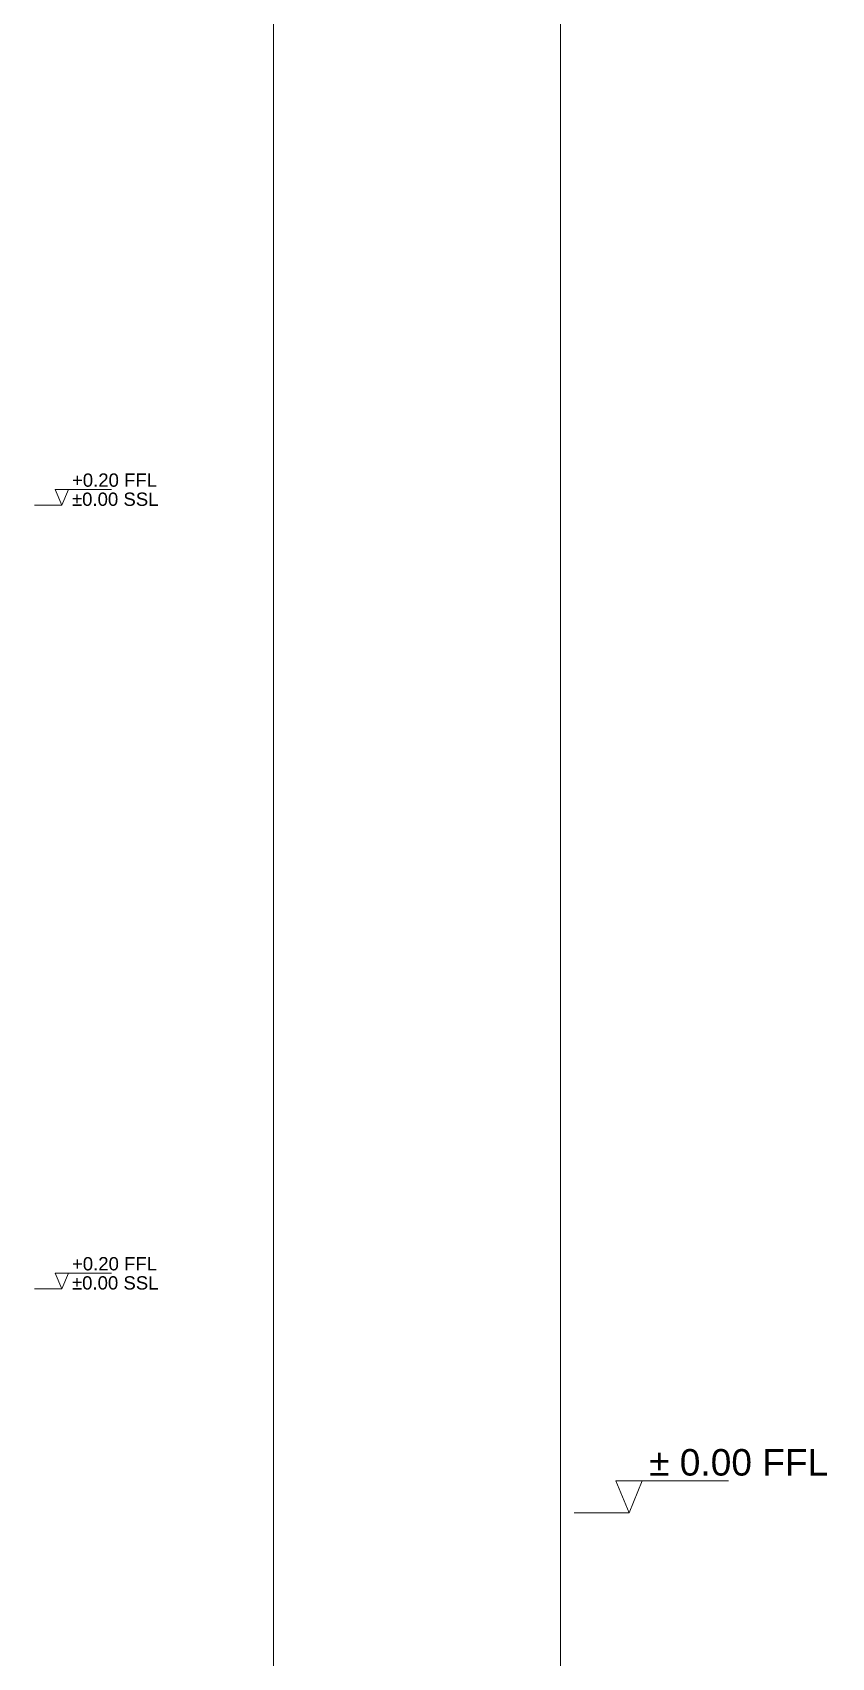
# Model space of a CAD drawing. Header units: millimetres. Extents: x 29001 to 40804, y -8833 to -5892.
# Drawn here: x 34958 to 35258, y -7249 to -6637 of the extents above; entities that cross this region are included whole.
import ezdxf
from ezdxf.enums import TextEntityAlignment as Align

# ---------------------------------------------------------------- set-up
doc = ezdxf.new("R2010")
doc.units = ezdxf.units.MM
doc.layers.get('0').update_dxf_attribs({"lineweight": 0})
for name, color, linetype, lineweight in [('xxx_Auto_Yardimci_Kot', 21, 'Continuous', 0), ('xxx_Auto_Yardimci_Lejand', 7, 'Continuous', 0), ('xxx_Auto_Yardimci_Metraj', 81, 'Continuous', 0)]:
    doc.layers.add(name, color=color, linetype=linetype, lineweight=lineweight)
doc.styles.add('Arial', font='arial.ttf')
doc.styles.add('AUTOBAN', font='')
doc.styles.get("Standard").update_dxf_attribs({"font": 'arial.ttf'})
doc.styles.get('AUTOBAN').set_extended_font_data('Helvetica Normal Tr')

# ---------------------------------------------------------------- blocks, each defined once
blk = doc.blocks.new('AUTO_LAYOUT_A0')
at = {"layer": 'xxx_Auto_Yardimci_Lejand', "color": 172}
blk.add_lwpolyline([(36.6, 83.6), (36.6, 0.4)], dxfattribs=at)
at = {"layer": 'xxx_Auto_Yardimci_Metraj', "color": 1}
blk.add_lwpolyline([(42, 84), (-76.8, 84), (-76.8, 0), (42, 0)], close=True, dxfattribs=at)
at = {"layer": 'xxx_Auto_Yardimci_Lejand', "style": 'AUTOBAN'}
for tag, p in [('PROJEADI', (36.802, 80.231)), ('REVIZYON', (37.278, 12.602)), ('REVIZYON', (37.278, 12.167)), ('REVIZYON', (37.278, 11.732)), ('REVIZYON', (37.278, 11.297)), ('ÇİZİMADI', (36.802, 10.22)), ('PNO', (38.791, 9.704)), ('OLCEK', (38.791, 9.269)), ('ÇİZEN', (38.791, 8.834)), ('KONTROL', (38.791, 8.399)), ('TARIH', (38.791, 7.964)), ('PROJENO', (38.791, 7.529))]:
    blk.add_attdef(tag, text='', height=0.2, dxfattribs=at).set_placement(p, align=Align.TOP_LEFT)
for tag, p in [('TARIH', (41.806, 12.602)), ('TARIH', (41.806, 12.167)), ('TARIH', (41.806, 11.732)), ('TARIH', (41.806, 11.297)), ('PNO', (38.677, 9.704)), ('SIZE', (41.803, 9.704))]:
    blk.add_attdef(tag, text='', height=0.2, dxfattribs=at).set_placement(p, align=Align.TOP_RIGHT)
for tag, p in [('PRJT', (38.677, 6.778)), ('DC', (39.765, 6.778)), ('SSN', (40.788, 6.778))]:
    blk.add_attdef(tag, text='', height=0.2, dxfattribs=at).set_placement(p, align=Align.TOP_CENTER)
blk = doc.blocks.new('AUTOBAN_TAG_HEIGHTS')
at = {"extrusion": (4.37748e-19, -0.000522952, 1)}
for p, q in [((-31588, 44961.5, 0), (-31164.1, 44961.5, 0)), ((-31744.5, 44841.5, 0), (-31538, 44841.5, 0))]:
    blk.add_line(p, q, dxfattribs=at)
at = {"elevation": 0}
blk.add_lwpolyline([(-31588, 44961.5), (-31538, 44841.5), (-31488, 44961.5)], dxfattribs=at)
at = {"extrusion": (4.37748e-19, -0.000522952, 1)}
for tag, p in [('FFL_LEVEL', (-31462.6, 44901.5, -23.5)), ('SSL_LEVEL', (-31462.6, 44797.4, -23.4))]:
    blk.add_attdef(tag, p, '', height=100, dxfattribs=at)

msp = doc.modelspace()

# ---------------------------------------------------------------- block references
at = {"layer": 'xxx_Auto_Yardimci_Kot'}
ref = msp.add_blockref('AUTOBAN_TAG_HEIGHTS', (36545.71, -9057.14, 0.02), dxfattribs=dict(at, xscale=0.05, yscale=0.05, zscale=0.05))
ref.add_attrib('SSL_LEVEL', '%%P0.00 SSL', (34972.58, -6815.27, 3.59), dxfattribs={"layer": '0', "extrusion": (4.37748e-19, -0.000522952, 1), "height": 5, "style": 'Arial'})
ref.add_attrib('FFL_LEVEL', '+0.20 FFL', (34972.58, -6808.07, 3.59), dxfattribs={"layer": '0', "extrusion": (4.37748e-19, -0.000522952, 1), "height": 5, "style": 'Arial'})
ref = msp.add_blockref('AUTOBAN_TAG_HEIGHTS', (36545.71, -9352.3, 0.02), dxfattribs=dict(at, xscale=0.05, yscale=0.05, zscale=0.05))
ref.add_attrib('SSL_LEVEL', '%%P0.00 SSL', (34972.58, -7110.42, 3.74), dxfattribs={"layer": '0', "extrusion": (4.37748e-19, -0.000522952, 1), "height": 5, "style": 'Arial'})
ref.add_attrib('FFL_LEVEL', '+0.20 FFL', (34972.58, -7103.22, 3.74), dxfattribs={"layer": '0', "extrusion": (4.37748e-19, -0.000522952, 1), "height": 5, "style": 'Arial'})
ref = msp.add_blockref('AUTOBAN_TAG_HEIGHTS', (38336.05, -11678.66, 0), dxfattribs=dict(at, xscale=0.1, yscale=0.1, zscale=0.1))
ref.add_attrib('FFL_LEVEL', '%%P 0.00 FFL', (35189.79, -7180.51, 3.76), dxfattribs={"layer": '0', "extrusion": (4.37748e-19, -0.000522952, 1), "height": 10, "style": 'Arial'})
at = {"layer": 'xxx_Auto_Yardimci_Lejand', "color": 5, "xscale": 20, "yscale": 20, "zscale": 20}
for p in [(34316.41, -7591.9), (36692.41, -7591.9)]:
    msp.add_blockref('AUTO_LAYOUT_A0', p, dxfattribs=at)

doc.saveas('drawing.dxf')
